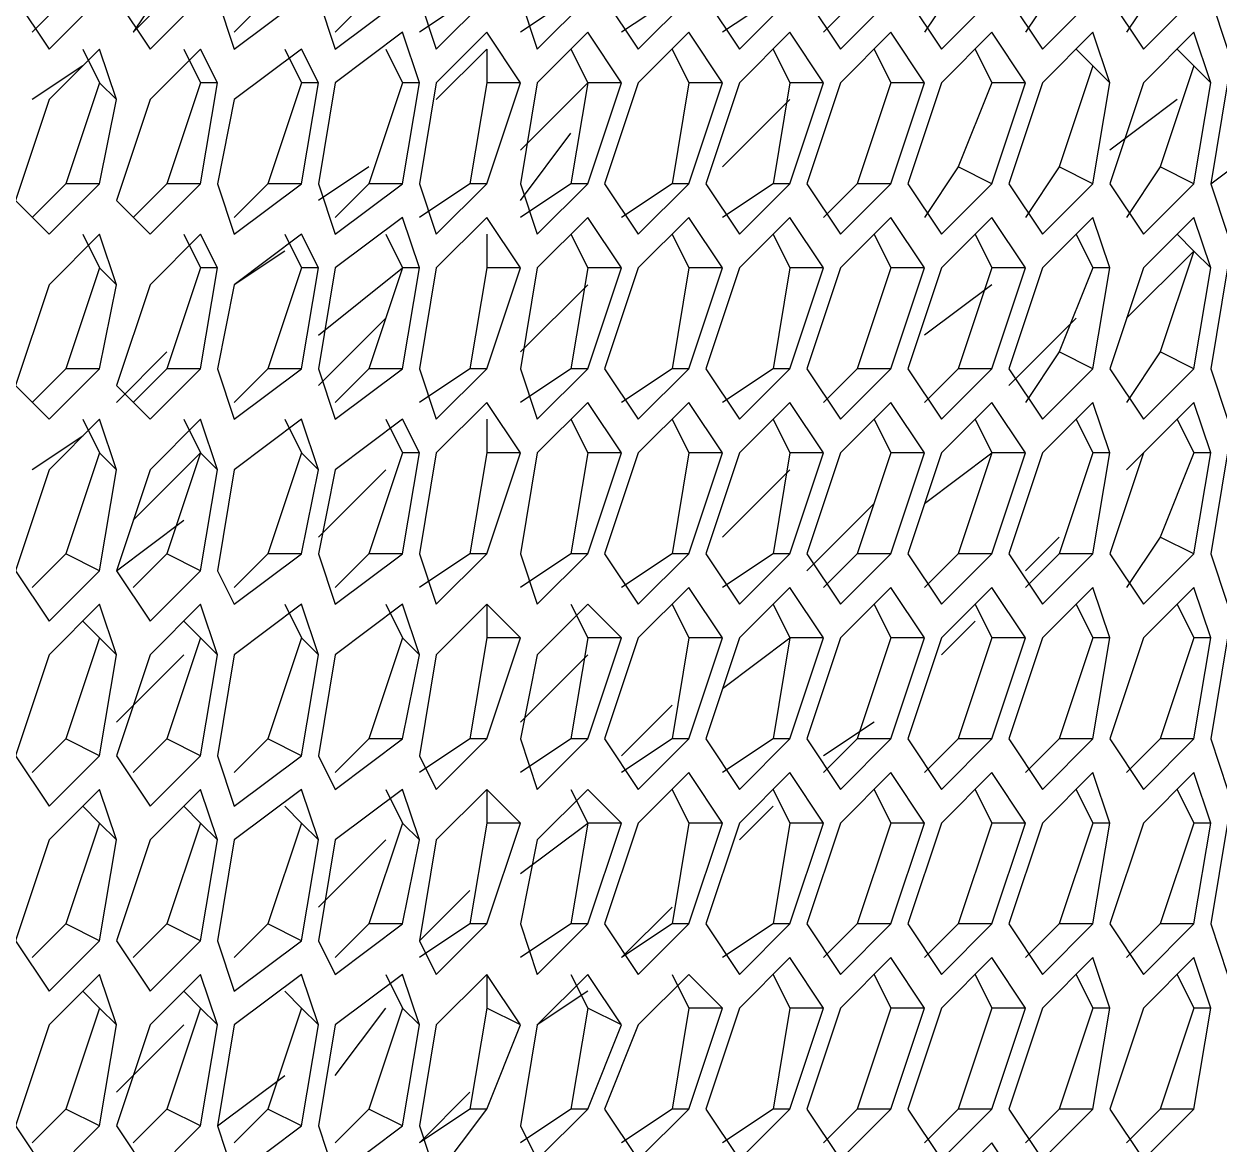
# Model space of a CAD drawing. Header units: millimetres. Extents: x 929 to 1725, y 58 to 532.
# Drawn here: x 1113.59 to 1121.9, y 413.57 to 421.36 of the extents above; entities that cross this region are included whole.
import ezdxf

# ---------------------------------------------------------------- set-up
doc = ezdxf.new("R2010")
doc.units = ezdxf.units.MM
doc.header["$MEASUREMENT"] = 0
doc.layers.add('TT-WIRE-EQPM', color=6, linetype='CONTINUOUS')

msp = doc.modelspace()

# ---------------------------------------------------------------- linework, layer by layer
at = {"layer": 'TT-WIRE-EQPM', "linetype": 'Continuous'}
for points in [[(1114.58666, 421.65483), (1114.35257, 421.30371)], [(1120.08761, 421.65483), (1119.85353, 421.30371)], [(1120.78986, 421.65483), (1120.55578, 421.30371)], [(1121.49211, 421.65483), (1121.25803, 421.30371)], [(1113.53328, 421.53779), (1113.76737, 421.18666)], [(1113.88441, 421.53779), (1113.65032, 421.30371)], [(1113.76737, 421.18666), (1114.11849, 421.53779)], [(1114.23553, 421.53779), (1114.46962, 421.18666)], [(1114.58666, 421.53779), (1114.35257, 421.30371)], [(1114.46962, 421.18666), (1114.82074, 421.53779)], [(1114.93778, 421.53779), (1115.05482, 421.18666)], [(1115.28891, 421.53779), (1115.05482, 421.30371)], [(1115.05482, 421.18666), (1115.52299, 421.53779)], [(1115.64003, 421.53779), (1115.75707, 421.18666)], [(1115.99116, 421.53779), (1115.75707, 421.30371)], [(1115.75707, 421.18666), (1116.22524, 421.53779)], [(1116.69341, 421.53779), (1116.34228, 421.30371)], [(1116.34228, 421.53779), (1116.45932, 421.18666)], [(1116.45932, 421.18666), (1116.81045, 421.53779)], [(1117.39566, 421.53779), (1117.04453, 421.30371)], [(1117.04453, 421.53779), (1117.16157, 421.18666)], [(1117.16157, 421.18666), (1117.5127, 421.53779)], [(1117.62974, 421.53779), (1117.86382, 421.18666)], [(1118.09791, 421.53779), (1117.74678, 421.30371)], [(1117.86382, 421.18666), (1118.21495, 421.53779)], [(1118.33199, 421.53779), (1118.56607, 421.18666)], [(1118.80016, 421.53779), (1118.44903, 421.30371)], [(1118.56607, 421.18666), (1118.9172, 421.53779)], [(1119.03424, 421.53779), (1119.26832, 421.18666)], [(1119.38536, 421.53779), (1119.15128, 421.30371)], [(1119.26832, 421.18666), (1119.61945, 421.53779)], [(1119.73649, 421.53779), (1119.97057, 421.18666)], [(1119.97057, 421.18666), (1120.3217, 421.53779)], [(1120.43874, 421.53779), (1120.67282, 421.18666)], [(1120.67282, 421.18666), (1121.02395, 421.53779)], [(1121.14099, 421.53779), (1121.37507, 421.18666)], [(1121.37507, 421.18666), (1121.7262, 421.53779)], [(1121.84324, 421.53779), (1121.96028, 421.18666)], [(1116.22524, 421.30371), (1115.75707, 420.95258)], [(1116.34228, 420.95258), (1116.22524, 421.30371)], [(1116.81045, 421.30371), (1116.45932, 420.95258)], [(1117.04453, 420.95258), (1116.81045, 421.30371)], [(1117.5127, 421.30371), (1117.16157, 420.95258)], [(1117.74678, 420.95258), (1117.5127, 421.30371)], [(1118.21495, 421.30371), (1117.86382, 420.95258)], [(1118.44903, 420.95258), (1118.21495, 421.30371)], [(1118.9172, 421.30371), (1118.56607, 420.95258)], [(1119.15128, 420.95258), (1118.9172, 421.30371)], [(1119.61945, 421.30371), (1119.26832, 420.95258)], [(1119.85353, 420.95258), (1119.61945, 421.30371)], [(1120.3217, 421.30371), (1119.97057, 420.95258)], [(1120.55578, 420.95258), (1120.3217, 421.30371)], [(1121.02395, 421.30371), (1120.67282, 420.95258)], [(1121.14099, 420.95258), (1121.02395, 421.30371)], [(1121.7262, 421.30371), (1121.37507, 420.95258)], [(1121.84324, 420.95258), (1121.7262, 421.30371)], [(1114.11849, 421.18666), (1113.76737, 420.83554)], [(1114.00145, 421.18666), (1114.11849, 420.95258)], [(1114.23553, 420.83554), (1114.11849, 421.18666)], [(1114.82074, 421.18666), (1114.46962, 420.83554)], [(1114.7037, 421.18666), (1114.82074, 420.95258)], [(1114.93778, 420.95258), (1114.82074, 421.18666)], [(1115.52299, 421.18666), (1115.05482, 420.83554)], [(1115.40595, 421.18666), (1115.52299, 420.95258)], [(1115.64003, 420.95258), (1115.52299, 421.18666)], [(1116.1082, 421.18666), (1116.22524, 420.95258)], [(1116.81045, 421.18666), (1116.45932, 420.83554)], [(1116.81045, 421.18666), (1116.81045, 420.95258)], [(1117.39566, 421.18666), (1117.5127, 420.95258)], [(1118.09791, 421.18666), (1118.21495, 420.95258)], [(1118.80016, 421.18666), (1118.9172, 420.95258)], [(1119.50241, 421.18666), (1119.61945, 420.95258)], [(1120.20465, 421.18666), (1120.3217, 420.95258)], [(1120.9069, 421.18666), (1121.02395, 421.06962)], [(1121.60915, 421.18666), (1121.7262, 421.06962)], [(1114.00145, 421.06962), (1113.65032, 420.83554)], [(1121.02395, 421.06962), (1120.78986, 420.36737)], [(1121.14099, 420.95258), (1121.02395, 421.06962)], [(1121.7262, 421.06962), (1121.49211, 420.36737)], [(1121.84324, 420.95258), (1121.7262, 421.06962)], [(1114.11849, 420.95258), (1113.88441, 420.25033)], [(1114.23553, 420.83554), (1114.11849, 420.95258)], [(1114.82074, 420.95258), (1114.58666, 420.25033)], [(1114.93778, 420.95258), (1114.82074, 420.95258)], [(1114.82074, 420.25033), (1114.93778, 420.95258)], [(1115.52299, 420.95258), (1115.28891, 420.25033)], [(1115.64003, 420.95258), (1115.52299, 420.95258)], [(1115.52299, 420.25033), (1115.64003, 420.95258)], [(1115.75707, 420.95258), (1115.64003, 420.25033)], [(1116.22524, 420.95258), (1115.99116, 420.25033)], [(1116.34228, 420.95258), (1116.22524, 420.95258)], [(1116.22524, 420.25033), (1116.34228, 420.95258)], [(1116.45932, 420.95258), (1116.34228, 420.25033)], [(1116.81045, 420.95258), (1116.69341, 420.25033)], [(1117.04453, 420.95258), (1116.81045, 420.95258)], [(1116.81045, 420.25033), (1117.04453, 420.95258)], [(1117.16157, 420.95258), (1117.04453, 420.25033)], [(1117.04453, 420.48441), (1117.5127, 420.95258)], [(1117.5127, 420.95258), (1117.39566, 420.25033)], [(1117.74678, 420.95258), (1117.5127, 420.95258)], [(1117.5127, 420.25033), (1117.74678, 420.95258)], [(1117.86382, 420.95258), (1117.62974, 420.25033)], [(1118.21495, 420.95258), (1118.09791, 420.25033)], [(1118.44903, 420.95258), (1118.21495, 420.95258)], [(1118.21495, 420.25033), (1118.44903, 420.95258)], [(1118.56607, 420.95258), (1118.33199, 420.25033)], [(1118.9172, 420.95258), (1118.80016, 420.25033)], [(1119.15128, 420.95258), (1118.9172, 420.95258)], [(1118.9172, 420.25033), (1119.15128, 420.95258)], [(1119.26832, 420.95258), (1119.03424, 420.25033)], [(1119.61945, 420.95258), (1119.38536, 420.25033)], [(1119.85353, 420.95258), (1119.61945, 420.95258)], [(1119.61945, 420.25033), (1119.85353, 420.95258)], [(1119.97057, 420.95258), (1119.73649, 420.25033)], [(1120.3217, 420.95258), (1120.08761, 420.36737)], [(1120.55578, 420.95258), (1120.3217, 420.95258)], [(1120.3217, 420.25033), (1120.55578, 420.95258)], [(1120.67282, 420.95258), (1120.43874, 420.25033)], [(1121.02395, 420.25033), (1121.14099, 420.95258)], [(1121.37507, 420.95258), (1121.14099, 420.25033)], [(1121.7262, 420.25033), (1121.84324, 420.95258)], [(1121.96028, 420.95258), (1121.84324, 420.25033)], [(1113.76737, 420.83554), (1113.53328, 420.13329)], [(1114.11849, 420.25033), (1114.23553, 420.83554)], [(1114.46962, 420.83554), (1114.23553, 420.13329)], [(1115.05482, 420.83554), (1114.93778, 420.25033)], [(1118.9172, 420.83554), (1118.44903, 420.36737)], [(1121.60915, 420.83554), (1121.14099, 420.48441)], [(1117.04453, 420.13329), (1117.39566, 420.60146)], [(1121.84324, 420.25033), (1122.3114, 420.60146)], [(1115.99116, 420.36737), (1115.64003, 420.13329)], [(1120.08761, 420.36737), (1119.85353, 420.01625)], [(1120.3217, 420.25033), (1120.08761, 420.36737)], [(1120.78986, 420.36737), (1120.55578, 420.01625)], [(1121.02395, 420.25033), (1120.78986, 420.36737)], [(1121.49211, 420.36737), (1121.25803, 420.01625)], [(1121.7262, 420.25033), (1121.49211, 420.36737)], [(1113.88441, 420.25033), (1113.65032, 420.01625)], [(1113.76737, 419.89921), (1114.11849, 420.25033)], [(1114.11849, 420.25033), (1113.88441, 420.25033)], [(1114.58666, 420.25033), (1114.35257, 420.01625)], [(1114.46962, 419.89921), (1114.82074, 420.25033)], [(1114.82074, 420.25033), (1114.58666, 420.25033)], [(1114.93778, 420.25033), (1115.05482, 419.89921)], [(1115.28891, 420.25033), (1115.05482, 420.01625)], [(1115.05482, 419.89921), (1115.52299, 420.25033)], [(1115.52299, 420.25033), (1115.28891, 420.25033)], [(1115.64003, 420.25033), (1115.75707, 419.89921)], [(1115.99116, 420.25033), (1115.75707, 420.01625)], [(1115.75707, 419.89921), (1116.22524, 420.25033)], [(1116.22524, 420.25033), (1115.99116, 420.25033)], [(1116.69341, 420.25033), (1116.34228, 420.01625)], [(1116.34228, 420.25033), (1116.45932, 419.89921)], [(1116.45932, 419.89921), (1116.81045, 420.25033)], [(1116.81045, 420.25033), (1116.69341, 420.25033)], [(1117.39566, 420.25033), (1117.04453, 420.01625)], [(1117.04453, 420.25033), (1117.16157, 419.89921)], [(1117.16157, 419.89921), (1117.5127, 420.25033)], [(1117.5127, 420.25033), (1117.39566, 420.25033)], [(1117.62974, 420.25033), (1117.86382, 419.89921)], [(1118.09791, 420.25033), (1117.74678, 420.01625)], [(1117.86382, 419.89921), (1118.21495, 420.25033)], [(1118.21495, 420.25033), (1118.09791, 420.25033)], [(1118.33199, 420.25033), (1118.56607, 419.89921)], [(1118.80016, 420.25033), (1118.44903, 420.01625)], [(1118.56607, 419.89921), (1118.9172, 420.25033)], [(1118.9172, 420.25033), (1118.80016, 420.25033)], [(1119.03424, 420.25033), (1119.26832, 419.89921)], [(1119.38536, 420.25033), (1119.15128, 420.01625)], [(1119.26832, 419.89921), (1119.61945, 420.25033)], [(1119.61945, 420.25033), (1119.38536, 420.25033)], [(1119.73649, 420.25033), (1119.97057, 419.89921)], [(1119.97057, 419.89921), (1120.3217, 420.25033)], [(1120.43874, 420.25033), (1120.67282, 419.89921)], [(1120.67282, 419.89921), (1121.02395, 420.25033)], [(1121.14099, 420.25033), (1121.37507, 419.89921)], [(1121.37507, 419.89921), (1121.7262, 420.25033)], [(1121.84324, 420.25033), (1121.96028, 419.89921)], [(1113.53328, 420.13329), (1113.76737, 419.89921)], [(1114.23553, 420.13329), (1114.46962, 419.89921)], [(1116.22524, 420.01625), (1115.75707, 419.66512)], [(1116.34228, 419.66512), (1116.22524, 420.01625)], [(1116.81045, 420.01625), (1116.45932, 419.66512)], [(1117.04453, 419.66512), (1116.81045, 420.01625)], [(1117.5127, 420.01625), (1117.16157, 419.66512)], [(1117.74678, 419.66512), (1117.5127, 420.01625)], [(1118.21495, 420.01625), (1117.86382, 419.66512)], [(1118.44903, 419.66512), (1118.21495, 420.01625)], [(1118.9172, 420.01625), (1118.56607, 419.66512)], [(1119.15128, 419.66512), (1118.9172, 420.01625)], [(1119.61945, 420.01625), (1119.26832, 419.66512)], [(1119.85353, 419.66512), (1119.61945, 420.01625)], [(1120.3217, 420.01625), (1119.97057, 419.66512)], [(1120.55578, 419.66512), (1120.3217, 420.01625)], [(1121.02395, 420.01625), (1120.67282, 419.66512)], [(1121.14099, 419.66512), (1121.02395, 420.01625)], [(1121.7262, 420.01625), (1121.37507, 419.66512)], [(1121.84324, 419.66512), (1121.7262, 420.01625)], [(1114.11849, 419.89921), (1113.76737, 419.54808)], [(1114.00145, 419.89921), (1114.11849, 419.66512)], [(1114.23553, 419.54808), (1114.11849, 419.89921)], [(1114.82074, 419.89921), (1114.46962, 419.54808)], [(1114.7037, 419.89921), (1114.82074, 419.66512)], [(1114.93778, 419.66512), (1114.82074, 419.89921)], [(1115.52299, 419.89921), (1115.05482, 419.54808)], [(1115.40595, 419.89921), (1115.52299, 419.66512)], [(1115.64003, 419.66512), (1115.52299, 419.89921)], [(1116.1082, 419.89921), (1116.22524, 419.66512)], [(1116.81045, 419.89921), (1116.81045, 419.66512)], [(1117.39566, 419.89921), (1117.5127, 419.66512)], [(1118.09791, 419.89921), (1118.21495, 419.66512)], [(1118.80016, 419.89921), (1118.9172, 419.66512)], [(1119.50241, 419.89921), (1119.61945, 419.66512)], [(1120.20465, 419.89921), (1120.3217, 419.66512)], [(1120.9069, 419.89921), (1121.02395, 419.66512)], [(1121.60915, 419.89921), (1121.7262, 419.78216)], [(1115.40595, 419.78216), (1115.05482, 419.54808)], [(1121.25803, 419.314), (1121.7262, 419.78216)], [(1121.7262, 419.78216), (1121.49211, 419.07992)], [(1121.84324, 419.66512), (1121.7262, 419.78216)], [(1114.11849, 419.66512), (1113.88441, 418.96287)], [(1114.23553, 419.54808), (1114.11849, 419.66512)], [(1114.82074, 419.66512), (1114.58666, 418.96287)], [(1114.93778, 419.66512), (1114.82074, 419.66512)], [(1114.82074, 418.96287), (1114.93778, 419.66512)], [(1115.52299, 419.66512), (1115.28891, 418.96287)], [(1115.64003, 419.66512), (1115.52299, 419.66512)], [(1115.52299, 418.96287), (1115.64003, 419.66512)], [(1115.75707, 419.66512), (1115.64003, 418.96287)], [(1115.64003, 419.19696), (1116.22524, 419.66512)], [(1116.22524, 419.66512), (1115.99116, 418.96287)], [(1116.34228, 419.66512), (1116.22524, 419.66512)], [(1116.22524, 418.96287), (1116.34228, 419.66512)], [(1116.45932, 419.66512), (1116.34228, 418.96287)], [(1116.81045, 419.66512), (1116.69341, 418.96287)], [(1117.04453, 419.66512), (1116.81045, 419.66512)], [(1116.81045, 418.96287), (1117.04453, 419.66512)], [(1117.16157, 419.66512), (1117.04453, 418.96287)], [(1117.5127, 419.66512), (1117.39566, 418.96287)], [(1117.74678, 419.66512), (1117.5127, 419.66512)], [(1117.5127, 418.96287), (1117.74678, 419.66512)], [(1117.86382, 419.66512), (1117.62974, 418.96287)], [(1118.21495, 419.66512), (1118.09791, 418.96287)], [(1118.44903, 419.66512), (1118.21495, 419.66512)], [(1118.21495, 418.96287), (1118.44903, 419.66512)], [(1118.56607, 419.66512), (1118.33199, 418.96287)], [(1118.9172, 419.66512), (1118.80016, 418.96287)], [(1119.15128, 419.66512), (1118.9172, 419.66512)], [(1118.9172, 418.96287), (1119.15128, 419.66512)], [(1119.26832, 419.66512), (1119.03424, 418.96287)], [(1119.61945, 419.66512), (1119.38536, 418.96287)], [(1119.85353, 419.66512), (1119.61945, 419.66512)], [(1119.61945, 418.96287), (1119.85353, 419.66512)], [(1119.97057, 419.66512), (1119.73649, 418.96287)], [(1120.3217, 419.66512), (1120.08761, 418.96287)], [(1120.55578, 419.66512), (1120.3217, 419.66512)], [(1120.3217, 418.96287), (1120.55578, 419.66512)], [(1120.67282, 419.66512), (1120.43874, 418.96287)], [(1121.02395, 419.66512), (1120.78986, 419.07992)], [(1121.14099, 419.66512), (1121.02395, 419.66512)], [(1121.02395, 418.96287), (1121.14099, 419.66512)], [(1121.37507, 419.66512), (1121.14099, 418.96287)], [(1121.7262, 418.96287), (1121.84324, 419.66512)], [(1121.96028, 419.66512), (1121.84324, 418.96287)], [(1113.76737, 419.54808), (1113.53328, 418.84583)], [(1114.11849, 418.96287), (1114.23553, 419.54808)], [(1114.46962, 419.54808), (1114.23553, 418.84583)], [(1115.05482, 419.54808), (1114.93778, 418.96287)], [(1117.5127, 419.54808), (1117.04453, 419.07992)], [(1120.3217, 419.54808), (1119.85353, 419.19696)], [(1115.64003, 418.84583), (1116.1082, 419.314)], [(1120.43874, 418.84583), (1120.9069, 419.314)], [(1114.58666, 419.07992), (1114.23553, 418.72879)], [(1120.78986, 419.07992), (1120.55578, 418.72879)], [(1121.02395, 418.96287), (1120.78986, 419.07992)], [(1121.49211, 419.07992), (1121.25803, 418.72879)], [(1121.7262, 418.96287), (1121.49211, 419.07992)], [(1113.88441, 418.96287), (1113.65032, 418.72879)], [(1113.76737, 418.61175), (1114.11849, 418.96287)], [(1114.11849, 418.96287), (1113.88441, 418.96287)], [(1114.58666, 418.96287), (1114.35257, 418.72879)], [(1114.46962, 418.61175), (1114.82074, 418.96287)], [(1114.82074, 418.96287), (1114.58666, 418.96287)], [(1114.93778, 418.96287), (1115.05482, 418.61175)], [(1115.28891, 418.96287), (1115.05482, 418.72879)], [(1115.05482, 418.61175), (1115.52299, 418.96287)], [(1115.52299, 418.96287), (1115.28891, 418.96287)], [(1115.64003, 418.96287), (1115.75707, 418.61175)], [(1115.99116, 418.96287), (1115.75707, 418.72879)], [(1115.75707, 418.61175), (1116.22524, 418.96287)], [(1116.22524, 418.96287), (1115.99116, 418.96287)], [(1116.69341, 418.96287), (1116.34228, 418.72879)], [(1116.34228, 418.96287), (1116.45932, 418.61175)], [(1116.45932, 418.61175), (1116.81045, 418.96287)], [(1116.81045, 418.96287), (1116.69341, 418.96287)], [(1117.39566, 418.96287), (1117.04453, 418.72879)], [(1117.04453, 418.96287), (1117.16157, 418.61175)], [(1117.16157, 418.61175), (1117.5127, 418.96287)], [(1117.5127, 418.96287), (1117.39566, 418.96287)], [(1117.62974, 418.96287), (1117.86382, 418.61175)], [(1118.09791, 418.96287), (1117.74678, 418.72879)], [(1117.86382, 418.61175), (1118.21495, 418.96287)], [(1118.21495, 418.96287), (1118.09791, 418.96287)], [(1118.33199, 418.96287), (1118.56607, 418.61175)], [(1118.80016, 418.96287), (1118.44903, 418.72879)], [(1118.56607, 418.61175), (1118.9172, 418.96287)], [(1118.9172, 418.96287), (1118.80016, 418.96287)], [(1119.03424, 418.96287), (1119.26832, 418.61175)], [(1119.38536, 418.96287), (1119.15128, 418.72879)], [(1119.26832, 418.61175), (1119.61945, 418.96287)], [(1119.61945, 418.96287), (1119.38536, 418.96287)], [(1119.73649, 418.96287), (1119.97057, 418.61175)], [(1120.08761, 418.96287), (1119.85353, 418.72879)], [(1119.97057, 418.61175), (1120.3217, 418.96287)], [(1120.3217, 418.96287), (1120.08761, 418.96287)], [(1120.43874, 418.96287), (1120.67282, 418.61175)], [(1120.67282, 418.61175), (1121.02395, 418.96287)], [(1121.14099, 418.96287), (1121.37507, 418.61175)], [(1121.37507, 418.61175), (1121.7262, 418.96287)], [(1121.84324, 418.96287), (1121.96028, 418.61175)], [(1113.53328, 418.84583), (1113.76737, 418.61175)], [(1114.23553, 418.84583), (1114.46962, 418.61175)], [(1116.81045, 418.72879), (1116.45932, 418.37767)], [(1117.04453, 418.37767), (1116.81045, 418.72879)], [(1117.5127, 418.72879), (1117.16157, 418.37767)], [(1117.74678, 418.37767), (1117.5127, 418.72879)], [(1118.21495, 418.72879), (1117.86382, 418.37767)], [(1118.44903, 418.37767), (1118.21495, 418.72879)], [(1118.9172, 418.72879), (1118.56607, 418.37767)], [(1119.15128, 418.37767), (1118.9172, 418.72879)], [(1119.61945, 418.72879), (1119.26832, 418.37767)], [(1119.85353, 418.37767), (1119.61945, 418.72879)], [(1120.3217, 418.72879), (1119.97057, 418.37767)], [(1120.55578, 418.37767), (1120.3217, 418.72879)], [(1121.02395, 418.72879), (1120.67282, 418.37767)], [(1121.14099, 418.37767), (1121.02395, 418.72879)], [(1121.7262, 418.72879), (1121.37507, 418.37767)], [(1121.84324, 418.37767), (1121.7262, 418.72879)], [(1114.11849, 418.61175), (1113.76737, 418.26062)], [(1114.00145, 418.61175), (1114.11849, 418.37767)], [(1114.23553, 418.26062), (1114.11849, 418.61175)], [(1114.82074, 418.61175), (1114.46962, 418.26062)], [(1114.7037, 418.61175), (1114.82074, 418.37767)], [(1114.93778, 418.26062), (1114.82074, 418.61175)], [(1115.52299, 418.61175), (1115.05482, 418.26062)], [(1115.40595, 418.61175), (1115.52299, 418.37767)], [(1115.64003, 418.26062), (1115.52299, 418.61175)], [(1116.22524, 418.61175), (1115.75707, 418.26062)], [(1116.1082, 418.61175), (1116.22524, 418.37767)], [(1116.34228, 418.37767), (1116.22524, 418.61175)], [(1116.81045, 418.61175), (1116.81045, 418.37767)], [(1117.39566, 418.61175), (1117.5127, 418.37767)], [(1118.09791, 418.61175), (1118.21495, 418.37767)], [(1118.80016, 418.61175), (1118.9172, 418.37767)], [(1119.50241, 418.61175), (1119.61945, 418.37767)], [(1120.20465, 418.61175), (1120.3217, 418.37767)], [(1120.9069, 418.61175), (1121.02395, 418.37767)], [(1121.60915, 418.61175), (1121.25803, 418.26062)], [(1121.60915, 418.61175), (1121.7262, 418.37767)], [(1114.00145, 418.49471), (1113.65032, 418.26062)], [(1114.11849, 418.37767), (1113.88441, 417.67542)], [(1114.23553, 418.26062), (1114.11849, 418.37767)], [(1114.35257, 417.9095), (1114.82074, 418.37767)], [(1114.82074, 418.37767), (1114.58666, 417.67542)], [(1114.93778, 418.26062), (1114.82074, 418.37767)], [(1115.52299, 418.37767), (1115.28891, 417.67542)], [(1115.64003, 418.26062), (1115.52299, 418.37767)], [(1116.22524, 418.37767), (1115.99116, 417.67542)], [(1116.34228, 418.37767), (1116.22524, 418.37767)], [(1116.22524, 417.67542), (1116.34228, 418.37767)], [(1116.45932, 418.37767), (1116.34228, 417.67542)], [(1116.81045, 418.37767), (1116.69341, 417.67542)], [(1117.04453, 418.37767), (1116.81045, 418.37767)], [(1116.81045, 417.67542), (1117.04453, 418.37767)], [(1117.16157, 418.37767), (1117.04453, 417.67542)], [(1117.5127, 418.37767), (1117.39566, 417.67542)], [(1117.74678, 418.37767), (1117.5127, 418.37767)], [(1117.5127, 417.67542), (1117.74678, 418.37767)], [(1117.86382, 418.37767), (1117.62974, 417.67542)], [(1118.21495, 418.37767), (1118.09791, 417.67542)], [(1118.44903, 418.37767), (1118.21495, 418.37767)], [(1118.21495, 417.67542), (1118.44903, 418.37767)], [(1118.56607, 418.37767), (1118.33199, 417.67542)], [(1118.9172, 418.37767), (1118.80016, 417.67542)], [(1119.15128, 418.37767), (1118.9172, 418.37767)], [(1118.9172, 417.67542), (1119.15128, 418.37767)], [(1119.26832, 418.37767), (1119.03424, 417.67542)], [(1119.61945, 418.37767), (1119.38536, 417.67542)], [(1119.85353, 418.37767), (1119.61945, 418.37767)], [(1119.61945, 417.67542), (1119.85353, 418.37767)], [(1119.97057, 418.37767), (1119.73649, 417.67542)], [(1119.85353, 418.02654), (1120.3217, 418.37767)], [(1120.3217, 418.37767), (1120.08761, 417.67542)], [(1120.55578, 418.37767), (1120.3217, 418.37767)], [(1120.3217, 417.67542), (1120.55578, 418.37767)], [(1120.67282, 418.37767), (1120.43874, 417.67542)], [(1121.02395, 418.37767), (1120.78986, 417.67542)], [(1121.14099, 418.37767), (1121.02395, 418.37767)], [(1121.02395, 417.67542), (1121.14099, 418.37767)], [(1121.37507, 418.37767), (1121.14099, 417.67542)], [(1121.7262, 418.37767), (1121.49211, 417.79246)], [(1121.84324, 418.37767), (1121.7262, 418.37767)], [(1121.7262, 417.67542), (1121.84324, 418.37767)], [(1121.96028, 418.37767), (1121.84324, 417.67542)], [(1113.76737, 418.26062), (1113.53328, 417.55837)], [(1114.11849, 417.55837), (1114.23553, 418.26062)], [(1114.46962, 418.26062), (1114.23553, 417.55837)], [(1114.82074, 417.55837), (1114.93778, 418.26062)], [(1115.05482, 418.26062), (1114.93778, 417.55837)], [(1115.52299, 417.67542), (1115.64003, 418.26062)], [(1115.75707, 418.26062), (1115.64003, 417.67542)], [(1116.1082, 418.26062), (1115.64003, 417.79246)], [(1118.9172, 418.26062), (1118.44903, 417.79246)], [(1119.03424, 417.55837), (1119.50241, 418.02654)], [(1114.23553, 417.55837), (1114.7037, 417.9095)], [(1120.78986, 417.79246), (1120.55578, 417.55837)], [(1121.49211, 417.79246), (1121.25803, 417.44133)], [(1121.7262, 417.67542), (1121.49211, 417.79246)], [(1113.88441, 417.67542), (1113.65032, 417.44133)], [(1114.11849, 417.55837), (1113.88441, 417.67542)], [(1114.58666, 417.67542), (1114.35257, 417.44133)], [(1114.82074, 417.55837), (1114.58666, 417.67542)], [(1115.28891, 417.67542), (1115.05482, 417.44133)], [(1115.05482, 417.32429), (1115.52299, 417.67542)], [(1115.52299, 417.67542), (1115.28891, 417.67542)], [(1115.64003, 417.67542), (1115.75707, 417.32429)], [(1115.99116, 417.67542), (1115.75707, 417.44133)], [(1115.75707, 417.32429), (1116.22524, 417.67542)], [(1116.22524, 417.67542), (1115.99116, 417.67542)], [(1116.69341, 417.67542), (1116.34228, 417.44133)], [(1116.34228, 417.67542), (1116.45932, 417.32429)], [(1116.45932, 417.32429), (1116.81045, 417.67542)], [(1116.81045, 417.67542), (1116.69341, 417.67542)], [(1117.39566, 417.67542), (1117.04453, 417.44133)], [(1117.04453, 417.67542), (1117.16157, 417.32429)], [(1117.16157, 417.32429), (1117.5127, 417.67542)], [(1117.5127, 417.67542), (1117.39566, 417.67542)], [(1117.62974, 417.67542), (1117.86382, 417.32429)], [(1118.09791, 417.67542), (1117.74678, 417.44133)], [(1117.86382, 417.32429), (1118.21495, 417.67542)], [(1118.21495, 417.67542), (1118.09791, 417.67542)], [(1118.33199, 417.67542), (1118.56607, 417.32429)], [(1118.80016, 417.67542), (1118.44903, 417.44133)], [(1118.56607, 417.32429), (1118.9172, 417.67542)], [(1118.9172, 417.67542), (1118.80016, 417.67542)], [(1119.03424, 417.67542), (1119.26832, 417.32429)], [(1119.38536, 417.67542), (1119.15128, 417.44133)], [(1119.26832, 417.32429), (1119.61945, 417.67542)], [(1119.61945, 417.67542), (1119.38536, 417.67542)], [(1119.73649, 417.67542), (1119.97057, 417.32429)], [(1120.08761, 417.67542), (1119.85353, 417.44133)], [(1119.97057, 417.32429), (1120.3217, 417.67542)], [(1120.3217, 417.67542), (1120.08761, 417.67542)], [(1120.43874, 417.67542), (1120.67282, 417.32429)], [(1120.78986, 417.67542), (1120.55578, 417.44133)], [(1120.67282, 417.32429), (1121.02395, 417.67542)], [(1121.02395, 417.67542), (1120.78986, 417.67542)], [(1121.14099, 417.67542), (1121.37507, 417.32429)], [(1121.37507, 417.32429), (1121.7262, 417.67542)], [(1121.84324, 417.67542), (1121.96028, 417.32429)], [(1113.53328, 417.55837), (1113.76737, 417.20725)], [(1113.76737, 417.20725), (1114.11849, 417.55837)], [(1114.23553, 417.55837), (1114.46962, 417.20725)], [(1114.46962, 417.20725), (1114.82074, 417.55837)], [(1114.93778, 417.55837), (1115.05482, 417.32429)], [(1118.21495, 417.44133), (1117.86382, 417.09021)], [(1118.44903, 417.09021), (1118.21495, 417.44133)], [(1118.9172, 417.44133), (1118.56607, 417.09021)], [(1119.15128, 417.09021), (1118.9172, 417.44133)], [(1119.61945, 417.44133), (1119.26832, 417.09021)], [(1119.85353, 417.09021), (1119.61945, 417.44133)], [(1120.3217, 417.44133), (1119.97057, 417.09021)], [(1120.55578, 417.09021), (1120.3217, 417.44133)], [(1121.02395, 417.44133), (1120.67282, 417.09021)], [(1121.14099, 417.09021), (1121.02395, 417.44133)], [(1121.7262, 417.44133), (1121.37507, 417.09021)], [(1121.84324, 417.09021), (1121.7262, 417.44133)], [(1114.11849, 417.32429), (1113.76737, 416.97317)], [(1114.23553, 416.97317), (1114.11849, 417.32429)], [(1114.82074, 417.32429), (1114.46962, 416.97317)], [(1114.93778, 416.97317), (1114.82074, 417.32429)], [(1115.52299, 417.32429), (1115.05482, 416.97317)], [(1115.40595, 417.32429), (1115.52299, 417.09021)], [(1115.64003, 416.97317), (1115.52299, 417.32429)], [(1116.22524, 417.32429), (1115.75707, 416.97317)], [(1116.1082, 417.32429), (1116.22524, 417.09021)], [(1116.34228, 416.97317), (1116.22524, 417.32429)], [(1116.81045, 417.32429), (1116.45932, 416.97317)], [(1116.81045, 417.32429), (1116.81045, 417.09021)], [(1117.04453, 417.09021), (1116.81045, 417.32429)], [(1117.5127, 417.32429), (1117.16157, 416.97317)], [(1117.39566, 417.32429), (1117.5127, 417.09021)], [(1117.74678, 417.09021), (1117.5127, 417.32429)], [(1118.09791, 417.32429), (1118.21495, 417.09021)], [(1118.80016, 417.32429), (1118.9172, 417.09021)], [(1119.50241, 417.32429), (1119.61945, 417.09021)], [(1120.20465, 417.32429), (1120.3217, 417.09021)], [(1120.9069, 417.32429), (1121.02395, 417.09021)], [(1121.60915, 417.32429), (1121.7262, 417.09021)], [(1114.00145, 417.20725), (1114.11849, 417.09021)], [(1114.7037, 417.20725), (1114.82074, 417.09021)], [(1120.20465, 417.20725), (1119.97057, 416.97317)], [(1114.11849, 417.09021), (1113.88441, 416.38796)], [(1114.23553, 416.97317), (1114.11849, 417.09021)], [(1114.82074, 417.09021), (1114.58666, 416.38796)], [(1114.93778, 416.97317), (1114.82074, 417.09021)], [(1115.52299, 417.09021), (1115.28891, 416.38796)], [(1115.64003, 416.97317), (1115.52299, 417.09021)], [(1116.22524, 417.09021), (1115.99116, 416.38796)], [(1116.34228, 416.97317), (1116.22524, 417.09021)], [(1116.81045, 417.09021), (1116.69341, 416.38796)], [(1117.04453, 417.09021), (1116.81045, 417.09021)], [(1116.81045, 416.38796), (1117.04453, 417.09021)], [(1117.5127, 417.09021), (1117.39566, 416.38796)], [(1117.74678, 417.09021), (1117.5127, 417.09021)], [(1117.5127, 416.38796), (1117.74678, 417.09021)], [(1117.86382, 417.09021), (1117.62974, 416.38796)], [(1118.21495, 417.09021), (1118.09791, 416.38796)], [(1118.44903, 417.09021), (1118.21495, 417.09021)], [(1118.21495, 416.38796), (1118.44903, 417.09021)], [(1118.56607, 417.09021), (1118.33199, 416.38796)], [(1118.44903, 416.73908), (1118.9172, 417.09021)], [(1118.9172, 417.09021), (1118.80016, 416.38796)], [(1119.15128, 417.09021), (1118.9172, 417.09021)], [(1118.9172, 416.38796), (1119.15128, 417.09021)], [(1119.26832, 417.09021), (1119.03424, 416.38796)], [(1119.61945, 417.09021), (1119.38536, 416.38796)], [(1119.85353, 417.09021), (1119.61945, 417.09021)], [(1119.61945, 416.38796), (1119.85353, 417.09021)], [(1119.97057, 417.09021), (1119.73649, 416.38796)], [(1120.3217, 417.09021), (1120.08761, 416.38796)], [(1120.55578, 417.09021), (1120.3217, 417.09021)], [(1120.3217, 416.38796), (1120.55578, 417.09021)], [(1120.67282, 417.09021), (1120.43874, 416.38796)], [(1121.02395, 417.09021), (1120.78986, 416.38796)], [(1121.14099, 417.09021), (1121.02395, 417.09021)], [(1121.02395, 416.38796), (1121.14099, 417.09021)], [(1121.37507, 417.09021), (1121.14099, 416.38796)], [(1121.7262, 417.09021), (1121.49211, 416.38796)], [(1121.84324, 417.09021), (1121.7262, 417.09021)], [(1121.7262, 416.38796), (1121.84324, 417.09021)], [(1121.96028, 417.09021), (1121.84324, 416.38796)], [(1113.76737, 416.97317), (1113.53328, 416.27092)], [(1114.11849, 416.27092), (1114.23553, 416.97317)], [(1114.46962, 416.97317), (1114.23553, 416.27092)], [(1114.7037, 416.97317), (1114.23553, 416.505)], [(1114.82074, 416.27092), (1114.93778, 416.97317)], [(1115.05482, 416.97317), (1114.93778, 416.27092)], [(1115.52299, 416.27092), (1115.64003, 416.97317)], [(1115.75707, 416.97317), (1115.64003, 416.27092)], [(1116.22524, 416.38796), (1116.34228, 416.97317)], [(1116.45932, 416.97317), (1116.34228, 416.27092)], [(1117.16157, 416.97317), (1117.04453, 416.38796)], [(1117.5127, 416.97317), (1117.04453, 416.505)], [(1117.74678, 416.27092), (1118.09791, 416.62204)], [(1119.50241, 416.505), (1119.15128, 416.27092)], [(1113.88441, 416.38796), (1113.65032, 416.15387)], [(1114.11849, 416.27092), (1113.88441, 416.38796)], [(1114.58666, 416.38796), (1114.35257, 416.15387)], [(1114.82074, 416.27092), (1114.58666, 416.38796)], [(1115.28891, 416.38796), (1115.05482, 416.15387)], [(1115.52299, 416.27092), (1115.28891, 416.38796)], [(1115.99116, 416.38796), (1115.75707, 416.15387)], [(1115.75707, 416.03683), (1116.22524, 416.38796)], [(1116.22524, 416.38796), (1115.99116, 416.38796)], [(1116.69341, 416.38796), (1116.34228, 416.15387)], [(1116.45932, 416.03683), (1116.81045, 416.38796)], [(1116.81045, 416.38796), (1116.69341, 416.38796)], [(1117.39566, 416.38796), (1117.04453, 416.15387)], [(1117.04453, 416.38796), (1117.16157, 416.03683)], [(1117.16157, 416.03683), (1117.5127, 416.38796)], [(1117.5127, 416.38796), (1117.39566, 416.38796)], [(1117.62974, 416.38796), (1117.86382, 416.03683)], [(1118.09791, 416.38796), (1117.74678, 416.15387)], [(1117.86382, 416.03683), (1118.21495, 416.38796)], [(1118.21495, 416.38796), (1118.09791, 416.38796)], [(1118.33199, 416.38796), (1118.56607, 416.03683)], [(1118.80016, 416.38796), (1118.44903, 416.15387)], [(1118.56607, 416.03683), (1118.9172, 416.38796)], [(1118.9172, 416.38796), (1118.80016, 416.38796)], [(1119.03424, 416.38796), (1119.26832, 416.03683)], [(1119.38536, 416.38796), (1119.15128, 416.15387)], [(1119.26832, 416.03683), (1119.61945, 416.38796)], [(1119.61945, 416.38796), (1119.38536, 416.38796)], [(1119.73649, 416.38796), (1119.97057, 416.03683)], [(1120.08761, 416.38796), (1119.85353, 416.15387)], [(1119.97057, 416.03683), (1120.3217, 416.38796)], [(1120.3217, 416.38796), (1120.08761, 416.38796)], [(1120.43874, 416.38796), (1120.67282, 416.03683)], [(1120.78986, 416.38796), (1120.55578, 416.15387)], [(1120.67282, 416.03683), (1121.02395, 416.38796)], [(1121.02395, 416.38796), (1120.78986, 416.38796)], [(1121.14099, 416.38796), (1121.37507, 416.03683)], [(1121.49211, 416.38796), (1121.25803, 416.15387)], [(1121.37507, 416.03683), (1121.7262, 416.38796)], [(1121.7262, 416.38796), (1121.49211, 416.38796)], [(1121.84324, 416.38796), (1121.96028, 416.03683)], [(1113.53328, 416.27092), (1113.76737, 415.91979)], [(1113.76737, 415.91979), (1114.11849, 416.27092)], [(1114.23553, 416.27092), (1114.46962, 415.91979)], [(1114.46962, 415.91979), (1114.82074, 416.27092)], [(1114.93778, 416.27092), (1115.05482, 415.91979)], [(1115.05482, 415.91979), (1115.52299, 416.27092)], [(1115.64003, 416.27092), (1115.75707, 416.03683)], [(1116.34228, 416.27092), (1116.45932, 416.03683)], [(1118.21495, 416.15387), (1117.86382, 415.80275)], [(1118.44903, 415.80275), (1118.21495, 416.15387)], [(1118.9172, 416.15387), (1118.56607, 415.80275)], [(1119.15128, 415.80275), (1118.9172, 416.15387)], [(1119.61945, 416.15387), (1119.26832, 415.80275)], [(1119.85353, 415.80275), (1119.61945, 416.15387)], [(1120.3217, 416.15387), (1119.97057, 415.80275)], [(1120.55578, 415.80275), (1120.3217, 416.15387)], [(1121.02395, 416.15387), (1120.67282, 415.80275)], [(1121.14099, 415.80275), (1121.02395, 416.15387)], [(1121.7262, 416.15387), (1121.37507, 415.80275)], [(1121.84324, 415.80275), (1121.7262, 416.15387)], [(1114.11849, 416.03683), (1113.76737, 415.68571)], [(1114.23553, 415.68571), (1114.11849, 416.03683)], [(1114.82074, 416.03683), (1114.46962, 415.68571)], [(1114.93778, 415.68571), (1114.82074, 416.03683)], [(1115.52299, 416.03683), (1115.05482, 415.68571)], [(1115.64003, 415.68571), (1115.52299, 416.03683)], [(1116.22524, 416.03683), (1115.75707, 415.68571)], [(1116.1082, 416.03683), (1116.22524, 415.80275)], [(1116.34228, 415.68571), (1116.22524, 416.03683)], [(1116.81045, 416.03683), (1116.45932, 415.68571)], [(1116.81045, 416.03683), (1116.81045, 415.80275)], [(1117.04453, 415.80275), (1116.81045, 416.03683)], [(1117.5127, 416.03683), (1117.16157, 415.68571)], [(1117.39566, 416.03683), (1117.5127, 415.80275)], [(1117.74678, 415.80275), (1117.5127, 416.03683)], [(1118.09791, 416.03683), (1118.21495, 415.80275)], [(1118.80016, 416.03683), (1118.9172, 415.80275)], [(1119.50241, 416.03683), (1119.61945, 415.80275)], [(1120.20465, 416.03683), (1120.3217, 415.80275)], [(1120.9069, 416.03683), (1121.02395, 415.80275)], [(1121.60915, 416.03683), (1121.7262, 415.80275)], [(1114.00145, 415.91979), (1114.11849, 415.80275)], [(1114.7037, 415.91979), (1114.82074, 415.80275)], [(1115.40595, 415.91979), (1115.52299, 415.80275)], [(1118.80016, 415.91979), (1118.56607, 415.68571)], [(1114.11849, 415.80275), (1113.88441, 415.1005)], [(1114.23553, 415.68571), (1114.11849, 415.80275)], [(1114.82074, 415.80275), (1114.58666, 415.1005)], [(1114.93778, 415.68571), (1114.82074, 415.80275)], [(1115.52299, 415.80275), (1115.28891, 415.1005)], [(1115.64003, 415.68571), (1115.52299, 415.80275)], [(1116.22524, 415.80275), (1115.99116, 415.1005)], [(1116.34228, 415.68571), (1116.22524, 415.80275)], [(1116.81045, 415.80275), (1116.69341, 415.1005)], [(1117.04453, 415.80275), (1116.81045, 415.80275)], [(1116.81045, 415.1005), (1117.04453, 415.80275)], [(1117.04453, 415.45163), (1117.5127, 415.80275)], [(1117.5127, 415.80275), (1117.39566, 415.1005)], [(1117.74678, 415.80275), (1117.5127, 415.80275)], [(1117.5127, 415.1005), (1117.74678, 415.80275)], [(1117.86382, 415.80275), (1117.62974, 415.1005)], [(1118.21495, 415.80275), (1118.09791, 415.1005)], [(1118.44903, 415.80275), (1118.21495, 415.80275)], [(1118.21495, 415.1005), (1118.44903, 415.80275)], [(1118.56607, 415.80275), (1118.33199, 415.1005)], [(1118.9172, 415.80275), (1118.80016, 415.1005)], [(1119.15128, 415.80275), (1118.9172, 415.80275)], [(1118.9172, 415.1005), (1119.15128, 415.80275)], [(1119.26832, 415.80275), (1119.03424, 415.1005)], [(1119.61945, 415.80275), (1119.38536, 415.1005)], [(1119.85353, 415.80275), (1119.61945, 415.80275)], [(1119.61945, 415.1005), (1119.85353, 415.80275)], [(1119.97057, 415.80275), (1119.73649, 415.1005)], [(1120.3217, 415.80275), (1120.08761, 415.1005)], [(1120.55578, 415.80275), (1120.3217, 415.80275)], [(1120.3217, 415.1005), (1120.55578, 415.80275)], [(1120.67282, 415.80275), (1120.43874, 415.1005)], [(1121.02395, 415.80275), (1120.78986, 415.1005)], [(1121.14099, 415.80275), (1121.02395, 415.80275)], [(1121.02395, 415.1005), (1121.14099, 415.80275)], [(1121.37507, 415.80275), (1121.14099, 415.1005)], [(1121.7262, 415.80275), (1121.49211, 415.1005)], [(1121.84324, 415.80275), (1121.7262, 415.80275)], [(1121.7262, 415.1005), (1121.84324, 415.80275)], [(1121.96028, 415.80275), (1121.84324, 415.1005)], [(1113.76737, 415.68571), (1113.53328, 414.98346)], [(1114.11849, 414.98346), (1114.23553, 415.68571)], [(1114.46962, 415.68571), (1114.23553, 414.98346)], [(1114.82074, 414.98346), (1114.93778, 415.68571)], [(1115.05482, 415.68571), (1114.93778, 414.98346)], [(1115.52299, 414.98346), (1115.64003, 415.68571)], [(1115.75707, 415.68571), (1115.64003, 414.98346)], [(1116.1082, 415.68571), (1115.64003, 415.21754)], [(1116.22524, 415.1005), (1116.34228, 415.68571)], [(1116.45932, 415.68571), (1116.34228, 414.98346)], [(1117.16157, 415.68571), (1117.04453, 415.1005)], [(1116.34228, 414.98346), (1116.69341, 415.33458)], [(1118.09791, 415.21754), (1117.74678, 414.86642)], [(1113.88441, 415.1005), (1113.65032, 414.86642)], [(1114.11849, 414.98346), (1113.88441, 415.1005)], [(1114.58666, 415.1005), (1114.35257, 414.86642)], [(1114.82074, 414.98346), (1114.58666, 415.1005)], [(1115.28891, 415.1005), (1115.05482, 414.86642)], [(1115.52299, 414.98346), (1115.28891, 415.1005)], [(1115.99116, 415.1005), (1115.75707, 414.86642)], [(1115.75707, 414.74938), (1116.22524, 415.1005)], [(1116.22524, 415.1005), (1115.99116, 415.1005)], [(1116.69341, 415.1005), (1116.34228, 414.86642)], [(1116.45932, 414.74938), (1116.81045, 415.1005)], [(1116.81045, 415.1005), (1116.69341, 415.1005)], [(1117.39566, 415.1005), (1117.04453, 414.86642)], [(1117.04453, 415.1005), (1117.16157, 414.74938)], [(1117.16157, 414.74938), (1117.5127, 415.1005)], [(1117.5127, 415.1005), (1117.39566, 415.1005)], [(1117.62974, 415.1005), (1117.86382, 414.74938)], [(1118.09791, 415.1005), (1117.74678, 414.86642)], [(1117.86382, 414.74938), (1118.21495, 415.1005)], [(1118.21495, 415.1005), (1118.09791, 415.1005)], [(1118.33199, 415.1005), (1118.56607, 414.74938)], [(1118.80016, 415.1005), (1118.44903, 414.86642)], [(1118.56607, 414.74938), (1118.9172, 415.1005)], [(1118.9172, 415.1005), (1118.80016, 415.1005)], [(1119.03424, 415.1005), (1119.26832, 414.74938)], [(1119.38536, 415.1005), (1119.15128, 414.86642)], [(1119.26832, 414.74938), (1119.61945, 415.1005)], [(1119.61945, 415.1005), (1119.38536, 415.1005)], [(1119.73649, 415.1005), (1119.97057, 414.74938)], [(1120.08761, 415.1005), (1119.85353, 414.86642)], [(1119.97057, 414.74938), (1120.3217, 415.1005)], [(1120.3217, 415.1005), (1120.08761, 415.1005)], [(1120.43874, 415.1005), (1120.67282, 414.74938)], [(1120.78986, 415.1005), (1120.55578, 414.86642)], [(1120.67282, 414.74938), (1121.02395, 415.1005)], [(1121.02395, 415.1005), (1120.78986, 415.1005)], [(1121.14099, 415.1005), (1121.37507, 414.74938)], [(1121.49211, 415.1005), (1121.25803, 414.86642)], [(1121.37507, 414.74938), (1121.7262, 415.1005)], [(1121.7262, 415.1005), (1121.49211, 415.1005)], [(1121.84324, 415.1005), (1121.96028, 414.74938)], [(1113.53328, 414.98346), (1113.76737, 414.63233)], [(1113.76737, 414.63233), (1114.11849, 414.98346)], [(1114.23553, 414.98346), (1114.46962, 414.63233)], [(1114.46962, 414.63233), (1114.82074, 414.98346)], [(1114.93778, 414.98346), (1115.05482, 414.63233)], [(1115.05482, 414.63233), (1115.52299, 414.98346)], [(1115.64003, 414.98346), (1115.75707, 414.74938)], [(1116.34228, 414.98346), (1116.45932, 414.74938)], [(1118.9172, 414.86642), (1118.56607, 414.51529)], [(1119.15128, 414.51529), (1118.9172, 414.86642)], [(1119.61945, 414.86642), (1119.26832, 414.51529)], [(1119.85353, 414.51529), (1119.61945, 414.86642)], [(1120.3217, 414.86642), (1119.97057, 414.51529)], [(1120.55578, 414.51529), (1120.3217, 414.86642)], [(1121.02395, 414.86642), (1120.67282, 414.51529)], [(1121.14099, 414.51529), (1121.02395, 414.86642)], [(1121.7262, 414.86642), (1121.37507, 414.51529)], [(1121.84324, 414.51529), (1121.7262, 414.86642)], [(1114.11849, 414.74938), (1113.76737, 414.39825)], [(1114.23553, 414.39825), (1114.11849, 414.74938)], [(1114.82074, 414.74938), (1114.46962, 414.39825)], [(1114.93778, 414.39825), (1114.82074, 414.74938)], [(1115.52299, 414.74938), (1115.05482, 414.39825)], [(1115.64003, 414.39825), (1115.52299, 414.74938)], [(1116.22524, 414.74938), (1115.75707, 414.39825)], [(1116.1082, 414.74938), (1116.22524, 414.51529)], [(1116.34228, 414.39825), (1116.22524, 414.74938)], [(1116.81045, 414.74938), (1116.45932, 414.39825)], [(1116.81045, 414.74938), (1116.81045, 414.51529)], [(1117.04453, 414.39825), (1116.81045, 414.74938)], [(1117.5127, 414.74938), (1117.16157, 414.39825)], [(1117.39566, 414.74938), (1117.5127, 414.51529)], [(1117.74678, 414.39825), (1117.5127, 414.74938)], [(1118.21495, 414.74938), (1117.86382, 414.39825)], [(1118.09791, 414.74938), (1118.21495, 414.51529)], [(1118.44903, 414.51529), (1118.21495, 414.74938)], [(1118.80016, 414.74938), (1118.9172, 414.51529)], [(1119.50241, 414.74938), (1119.61945, 414.51529)], [(1120.20465, 414.74938), (1120.3217, 414.51529)], [(1120.9069, 414.74938), (1121.02395, 414.51529)], [(1121.60915, 414.74938), (1121.7262, 414.51529)], [(1114.00145, 414.63233), (1114.11849, 414.51529)], [(1114.7037, 414.63233), (1114.82074, 414.51529)], [(1115.40595, 414.63233), (1115.52299, 414.51529)], [(1117.5127, 414.63233), (1117.16157, 414.39825)], [(1114.11849, 414.51529), (1113.88441, 413.81304)], [(1114.23553, 414.39825), (1114.11849, 414.51529)], [(1114.82074, 414.51529), (1114.58666, 413.81304)], [(1114.93778, 414.39825), (1114.82074, 414.51529)], [(1115.52299, 414.51529), (1115.28891, 413.81304)], [(1115.64003, 414.39825), (1115.52299, 414.51529)], [(1115.75707, 414.04713), (1116.1082, 414.51529)], [(1116.22524, 414.51529), (1115.99116, 413.81304)], [(1116.34228, 414.39825), (1116.22524, 414.51529)], [(1116.81045, 414.51529), (1116.69341, 413.81304)], [(1117.04453, 414.39825), (1116.81045, 414.51529)], [(1117.5127, 414.51529), (1117.39566, 413.81304)], [(1117.74678, 414.39825), (1117.5127, 414.51529)], [(1118.21495, 414.51529), (1118.09791, 413.81304)], [(1118.44903, 414.51529), (1118.21495, 414.51529)], [(1118.21495, 413.81304), (1118.44903, 414.51529)], [(1118.56607, 414.51529), (1118.33199, 413.81304)], [(1118.9172, 414.51529), (1118.80016, 413.81304)], [(1119.15128, 414.51529), (1118.9172, 414.51529)], [(1118.9172, 413.81304), (1119.15128, 414.51529)], [(1119.26832, 414.51529), (1119.03424, 413.81304)], [(1119.61945, 414.51529), (1119.38536, 413.81304)], [(1119.85353, 414.51529), (1119.61945, 414.51529)], [(1119.61945, 413.81304), (1119.85353, 414.51529)], [(1119.97057, 414.51529), (1119.73649, 413.81304)], [(1120.3217, 414.51529), (1120.08761, 413.81304)], [(1120.55578, 414.51529), (1120.3217, 414.51529)], [(1120.3217, 413.81304), (1120.55578, 414.51529)], [(1120.67282, 414.51529), (1120.43874, 413.81304)], [(1121.02395, 414.51529), (1120.78986, 413.81304)], [(1121.14099, 414.51529), (1121.02395, 414.51529)], [(1121.02395, 413.81304), (1121.14099, 414.51529)], [(1121.37507, 414.51529), (1121.14099, 413.81304)], [(1121.7262, 414.51529), (1121.49211, 413.81304)], [(1121.84324, 414.51529), (1121.7262, 414.51529)], [(1121.7262, 413.81304), (1121.84324, 414.51529)], [(1113.76737, 414.39825), (1113.53328, 413.696)], [(1114.11849, 413.696), (1114.23553, 414.39825)], [(1114.46962, 414.39825), (1114.23553, 413.696)], [(1114.7037, 414.39825), (1114.23553, 413.93008)], [(1114.82074, 413.696), (1114.93778, 414.39825)], [(1115.05482, 414.39825), (1114.93778, 413.696)], [(1115.52299, 413.696), (1115.64003, 414.39825)], [(1115.75707, 414.39825), (1115.64003, 413.696)], [(1116.22524, 413.696), (1116.34228, 414.39825)], [(1116.45932, 414.39825), (1116.34228, 413.696)], [(1116.81045, 413.81304), (1117.04453, 414.39825)], [(1117.16157, 414.39825), (1117.04453, 413.696)], [(1117.5127, 413.81304), (1117.74678, 414.39825)], [(1117.86382, 414.39825), (1117.62974, 413.81304)], [(1114.93778, 413.696), (1115.40595, 414.04713)], [(1116.69341, 413.93008), (1116.34228, 413.57896)], [(1113.88441, 413.81304), (1113.65032, 413.57896)], [(1114.11849, 413.696), (1113.88441, 413.81304)], [(1114.58666, 413.81304), (1114.35257, 413.57896)], [(1114.82074, 413.696), (1114.58666, 413.81304)], [(1115.28891, 413.81304), (1115.05482, 413.57896)], [(1115.52299, 413.696), (1115.28891, 413.81304)], [(1115.99116, 413.81304), (1115.75707, 413.57896)], [(1116.22524, 413.696), (1115.99116, 413.81304)], [(1116.69341, 413.81304), (1116.34228, 413.57896)], [(1116.45932, 413.34488), (1116.81045, 413.81304)], [(1116.81045, 413.81304), (1116.69341, 413.81304)], [(1117.39566, 413.81304), (1117.04453, 413.57896)], [(1117.16157, 413.46192), (1117.5127, 413.81304)], [(1117.5127, 413.81304), (1117.39566, 413.81304)], [(1117.62974, 413.81304), (1117.86382, 413.46192)], [(1118.09791, 413.81304), (1117.74678, 413.57896)], [(1117.86382, 413.46192), (1118.21495, 413.81304)], [(1118.21495, 413.81304), (1118.09791, 413.81304)], [(1118.33199, 413.81304), (1118.56607, 413.46192)], [(1118.80016, 413.81304), (1118.44903, 413.57896)], [(1118.56607, 413.46192), (1118.9172, 413.81304)], [(1118.9172, 413.81304), (1118.80016, 413.81304)], [(1119.03424, 413.81304), (1119.26832, 413.46192)], [(1119.38536, 413.81304), (1119.15128, 413.57896)], [(1119.26832, 413.46192), (1119.61945, 413.81304)], [(1119.61945, 413.81304), (1119.38536, 413.81304)], [(1119.73649, 413.81304), (1119.97057, 413.46192)], [(1120.08761, 413.81304), (1119.85353, 413.57896)], [(1119.97057, 413.46192), (1120.3217, 413.81304)], [(1120.3217, 413.81304), (1120.08761, 413.81304)], [(1120.43874, 413.81304), (1120.67282, 413.46192)], [(1120.78986, 413.81304), (1120.55578, 413.57896)], [(1120.67282, 413.46192), (1121.02395, 413.81304)], [(1121.02395, 413.81304), (1120.78986, 413.81304)], [(1121.14099, 413.81304), (1121.37507, 413.46192)], [(1121.49211, 413.81304), (1121.25803, 413.57896)], [(1121.37507, 413.46192), (1121.7262, 413.81304)], [(1121.7262, 413.81304), (1121.49211, 413.81304)], [(1113.53328, 413.696), (1113.76737, 413.34488)], [(1113.76737, 413.34488), (1114.11849, 413.696)], [(1114.23553, 413.696), (1114.46962, 413.34488)], [(1114.46962, 413.34488), (1114.82074, 413.696)], [(1114.93778, 413.696), (1115.05482, 413.34488)], [(1115.05482, 413.34488), (1115.52299, 413.696)], [(1115.64003, 413.696), (1115.75707, 413.34488)], [(1115.75707, 413.34488), (1116.22524, 413.696)], [(1116.34228, 413.696), (1116.45932, 413.34488)], [(1117.04453, 413.696), (1117.16157, 413.46192)], [(1120.3217, 413.57896), (1119.97057, 413.22783)], [(1120.55578, 413.22783), (1120.3217, 413.57896)]]:
    msp.add_lwpolyline(points, dxfattribs=at)

doc.saveas('drawing.dxf')
